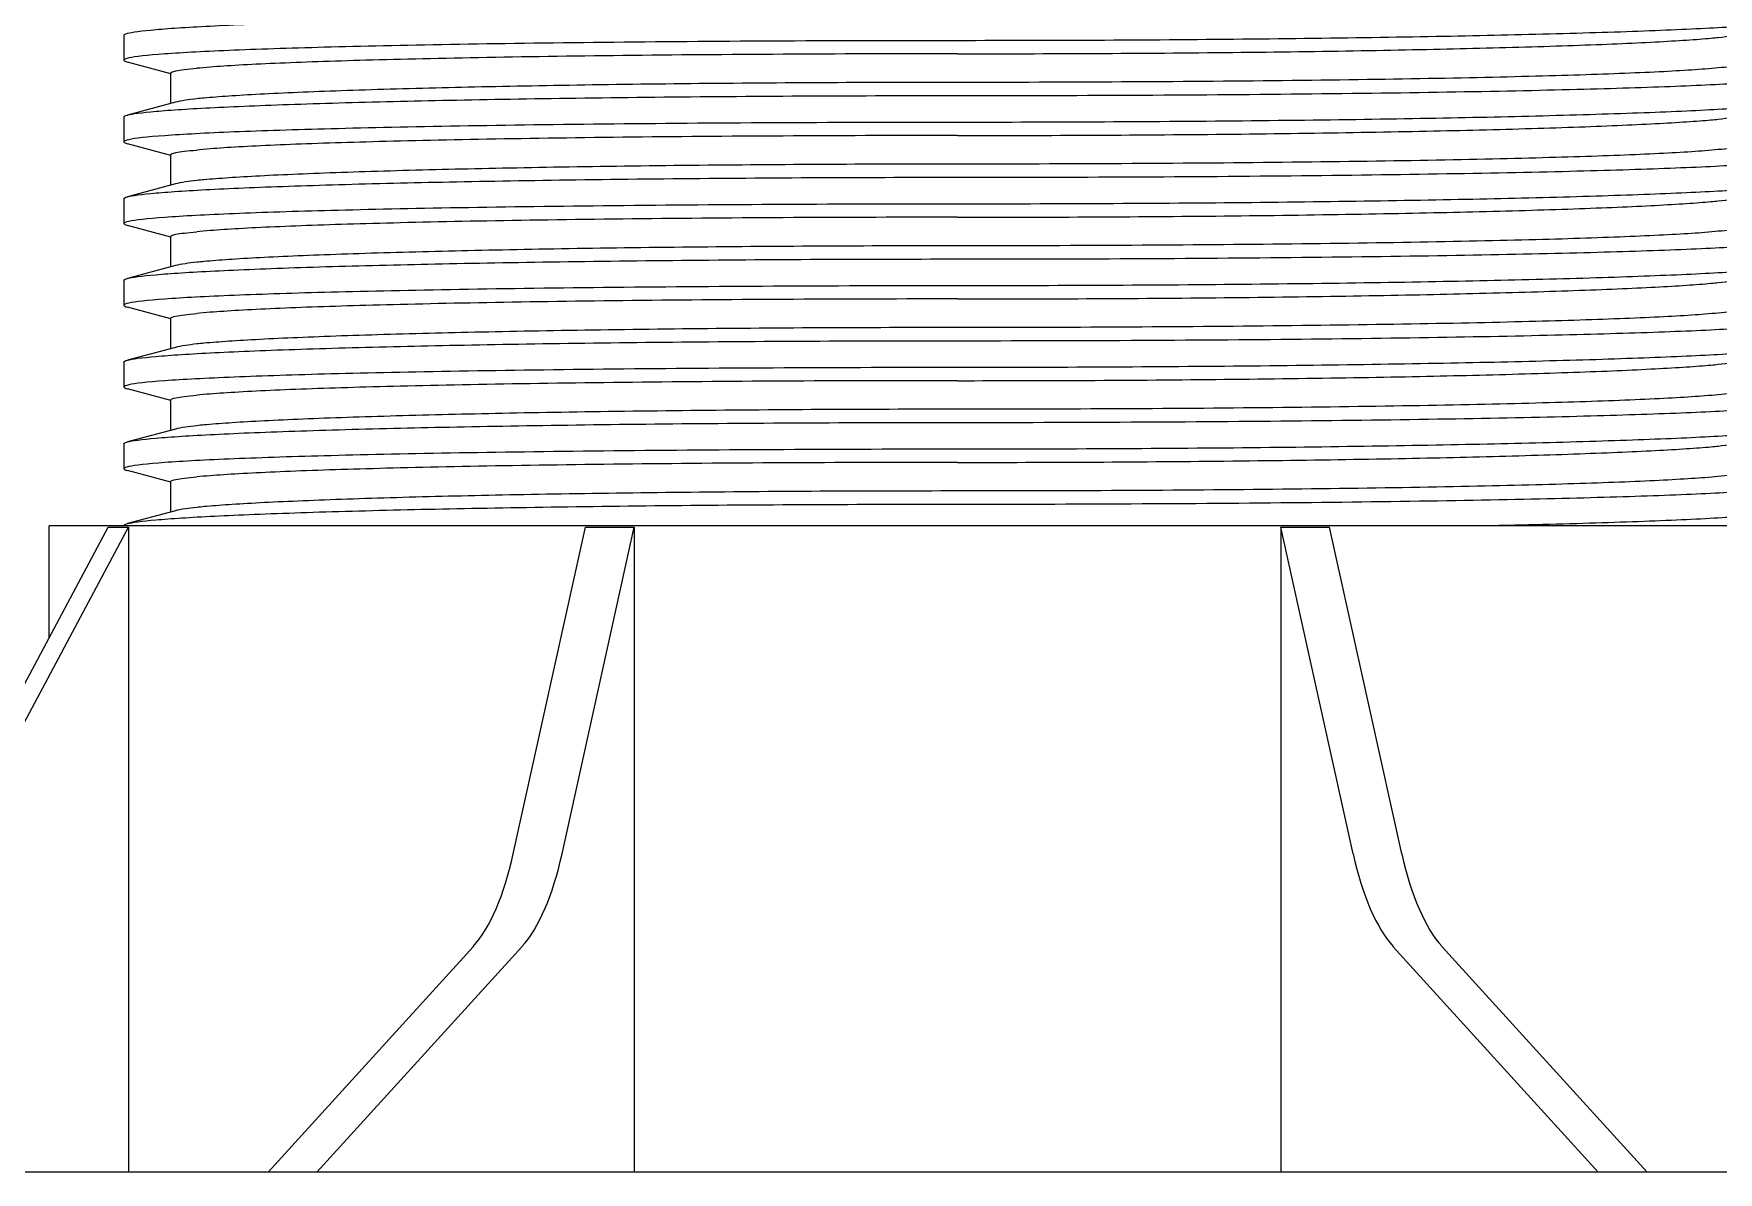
# Model space of a CAD drawing. Header units: inches. Extents: x -2661 to 42767, y -1222 to 9099.
# Drawn here: x 2296.992 to 2300.473, y 1500.087 to 1502.441 of the extents above; entities that cross this region are included whole.
import ezdxf

# ---------------------------------------------------------------- set-up
doc = ezdxf.new("R2010")
doc.units = ezdxf.units.IN
doc.header["$LTSCALE"] = 12
doc.header["$MEASUREMENT"] = 0
doc.layers.get('0').update_dxf_attribs({"linetype": 'CONTINUOUS'})
doc.layers.add('S-ARCH', color=1, linetype='CONTINUOUS')

# ---------------------------------------------------------------- blocks, each defined once
blk = doc.blocks.new('LCC4C4 LOWER FOOT')
at = {"color": 252, "extrusion": (0, 1, 6.12323e-17)}
for p, q in [((24075.3115, -128932.7991), (24075.3115, -128932.8507)), ((24075.4087, -128932.8786), (24075.3188, -128932.8545)), ((24075.4087, -128932.94), (24075.4087, -128932.877)), ((24075.418, -128932.9375), (24075.3188, -128932.9641)), ((24075.3115, -128932.968), (24075.3115, -128933.0196)), ((24075.4087, -128933.0475), (24075.3188, -128933.0234)), ((24075.4087, -128933.1089), (24075.4087, -128933.0459)), ((24075.418, -128933.1064), (24075.3188, -128933.133)), ((24075.3115, -128933.1368), (24075.3115, -128933.1885)), ((24075.4087, -128933.2164), (24075.3188, -128933.1923)), ((24075.4087, -128933.2778), (24075.4087, -128933.2148)), ((24075.418, -128933.2753), (24075.3188, -128933.3019)), ((24075.3115, -128933.3057), (24075.3115, -128933.3574)), ((24075.4087, -128933.3853), (24075.3188, -128933.3612)), ((24075.4087, -128933.4467), (24075.4087, -128933.3837)), ((24075.3115, -128933.4746), (24075.3115, -128933.5262)), ((24075.418, -128933.4442), (24075.3188, -128933.4708)), ((24075.4087, -128933.5542), (24075.3188, -128933.5301)), ((24075.4087, -128933.6156), (24075.4087, -128933.5526)), ((24075.418, -128933.6131), (24075.3188, -128933.6397)), ((24075.3115, -128933.6435), (24075.3115, -128933.6951)), ((24075.4087, -128933.7231), (24075.3188, -128933.699)), ((24075.4087, -128933.7845), (24075.4087, -128933.7215)), ((24075.418, -128933.7819), (24075.3188, -128933.8085))]:
    blk.add_line(p, q, dxfattribs=at)
at = {"color": 252}
for points, knots in [([(24075.3116, -128932.7991), (24075.3116, -128932.7978), (24075.314, -128932.7965), (24075.3283, -128932.7926), (24075.3478, -128932.79), (24075.4079, -128932.7847), (24075.4487, -128932.7821), (24075.5494, -128932.7771), (24075.6095, -128932.7746), (24075.7444, -128932.7702), (24075.8191, -128932.7681), (24075.9718, -128932.7646), (24076.0545, -128932.763), (24076.2327, -128932.7601), (24076.3281, -128932.7589), (24076.5257, -128932.7569), (24076.628, -128932.7561), (24076.8328, -128932.7551), (24076.9354, -128932.7549), (24077.0342, -128932.7549)], [3.078397, 3.078397, 3.078397, 3.078397, 3.262771, 3.262771, 3.633383, 3.633383, 4.003994, 4.003994, 4.374606, 4.374606, 4.745218, 4.745218, 5.096472, 5.096472, 5.447726, 5.447726, 5.79898, 5.79898, 6.150234, 6.150234, 6.150234, 6.150234]), ([(24078.7569, -128932.7662), (24078.7569, -128932.7675), (24078.7544, -128932.7688), (24078.7401, -128932.7727), (24078.7207, -128932.7753), (24078.6605, -128932.7806), (24078.6198, -128932.7832), (24078.5191, -128932.7882), (24078.459, -128932.7907), (24078.3241, -128932.7951), (24078.2493, -128932.7972), (24078.0966, -128932.8007), (24078.0139, -128932.8023), (24077.8358, -128932.8052), (24077.7404, -128932.8064), (24077.5428, -128932.8084), (24077.4405, -128932.8092), (24077.2356, -128932.8102), (24077.1331, -128932.8104), (24077.0342, -128932.8104)], [3.078397, 3.078397, 3.078397, 3.078397, 3.262771, 3.262771, 3.633383, 3.633383, 4.003994, 4.003994, 4.374606, 4.374606, 4.745218, 4.745218, 5.096472, 5.096472, 5.447726, 5.447726, 5.79898, 5.79898, 6.150234, 6.150234, 6.150234, 6.150234]), ([(24077.0342, -128932.8104), (24076.9167, -128932.8104), (24076.7955, -128932.8107), (24076.5556, -128932.8118), (24076.4369, -128932.8127), (24076.2108, -128932.815), (24076.1033, -128932.8164), (24075.9066, -128932.8198), (24075.8175, -128932.8217), (24075.666, -128932.8257), (24075.5979, -128932.8278), (24075.4814, -128932.8326), (24075.4328, -128932.8352), (24075.3593, -128932.8405), (24075.3344, -128932.8433), (24075.309, -128932.849), (24075.3085, -128932.8518), (24075.3188, -128932.8545)], [-6.150234, -6.150234, -6.150234, -6.150234, -5.732679, -5.732679, -5.315124, -5.315124, -4.897569, -4.897569, -4.480014, -4.480014, -4.081876, -4.081876, -3.683738, -3.683738, -3.2856, -3.2856, -2.887462, -2.887462, -2.887462, -2.887462]), ([(24077.0342, -128932.8375), (24077.1267, -128932.8375), (24077.2227, -128932.8373), (24077.4144, -128932.8363), (24077.5102, -128932.8356), (24077.6953, -128932.8336), (24077.7847, -128932.8324), (24077.9517, -128932.8295), (24078.0294, -128932.8279), (24078.173, -128932.8244), (24078.2435, -128932.8224), (24078.3709, -128932.8179), (24078.4277, -128932.8155), (24078.5233, -128932.8104), (24078.562, -128932.8078), (24078.5962, -128932.8047), (24078.6014, -128932.8042), (24078.6061, -128932.8037)], [5.788784, 5.788784, 5.788784, 5.788784, 6.117444, 6.117444, 6.446105, 6.446105, 6.774765, 6.774765, 7.103425, 7.103425, 7.451439, 7.451439, 7.799454, 7.799454, 8.147468, 8.147468, 8.213586, 8.213586, 8.213586, 8.213586]), ([(24077.0342, -128932.8375), (24076.923, -128932.8375), (24076.8084, -128932.8378), (24076.5816, -128932.839), (24076.4694, -128932.8398), (24076.2559, -128932.8422), (24076.1544, -128932.8436), (24075.9688, -128932.847), (24075.8848, -128932.8489), (24075.7423, -128932.8529), (24075.6785, -128932.8551), (24075.5694, -128932.8598), (24075.5241, -128932.8624), (24075.4798, -128932.8659), (24075.4705, -128932.8667), (24075.4623, -128932.8675)], [5.788784, 5.788784, 5.788784, 5.788784, 6.183754, 6.183754, 6.578723, 6.578723, 6.973692, 6.973692, 7.368662, 7.368662, 7.744214, 7.744214, 8.119766, 8.119766, 8.232231, 8.232231, 8.232231, 8.232231]), ([(24075.4087, -128932.877), (24075.4087, -128932.8756), (24075.4121, -128932.8742), (24075.4278, -128932.871), (24075.4423, -128932.8693), (24075.4623, -128932.8675)], [2.8988017, 2.8988017, 2.8988017, 2.8988017, 3.1090927, 3.1090927, 3.3730981, 3.3730981, 3.3730981, 3.3730981]), ([(24078.6061, -128932.8667), (24078.5979, -128932.8675), (24078.5887, -128932.8683), (24078.5443, -128932.8718), (24078.499, -128932.8744), (24078.3899, -128932.8791), (24078.3261, -128932.8813), (24078.1837, -128932.8853), (24078.0996, -128932.8872), (24077.9141, -128932.8906), (24077.8126, -128932.892), (24077.599, -128932.8943), (24077.4868, -128932.8952), (24077.26, -128932.8964), (24077.1454, -128932.8967), (24077.0342, -128932.8967)], [3.345337, 3.345337, 3.345337, 3.345337, 3.457802, 3.457802, 3.833354, 3.833354, 4.208906, 4.208906, 4.603876, 4.603876, 4.998845, 4.998845, 5.393815, 5.393815, 5.788784, 5.788784, 5.788784, 5.788784]), ([(24077.0342, -128932.9238), (24077.1518, -128932.9238), (24077.273, -128932.9235), (24077.5129, -128932.9224), (24077.6316, -128932.9215), (24077.8576, -128932.9192), (24077.9651, -128932.9178), (24078.1618, -128932.9144), (24078.251, -128932.9125), (24078.4025, -128932.9085), (24078.4705, -128932.9063), (24078.5871, -128932.9016), (24078.6357, -128932.899), (24078.7091, -128932.8937), (24078.734, -128932.8909), (24078.7595, -128932.8852), (24078.7599, -128932.8824), (24078.7497, -128932.8796)], [-6.150234, -6.150234, -6.150234, -6.150234, -5.732679, -5.732679, -5.315124, -5.315124, -4.897569, -4.897569, -4.480014, -4.480014, -4.081876, -4.081876, -3.683738, -3.683738, -3.2856, -3.2856, -2.887462, -2.887462, -2.887462, -2.887462]), ([(24078.6598, -128932.8572), (24078.6598, -128932.8595), (24078.65, -128932.862), (24078.6228, -128932.8651), (24078.615, -128932.8659), (24078.6061, -128932.8667)], [2.9009063, 2.9009063, 2.9009063, 2.9009063, 3.2635631, 3.2635631, 3.3810611, 3.3810611, 3.3810611, 3.3810611]), ([(24077.0342, -128932.8967), (24076.9417, -128932.8967), (24076.8458, -128932.8969), (24076.654, -128932.8979), (24076.5582, -128932.8986), (24076.3731, -128932.9006), (24076.2837, -128932.9018), (24076.1167, -128932.9047), (24076.0391, -128932.9063), (24075.8955, -128932.9098), (24075.8249, -128932.9118), (24075.6976, -128932.9163), (24075.6407, -128932.9187), (24075.5452, -128932.9237), (24075.5065, -128932.9264), (24075.4722, -128932.9295), (24075.4671, -128932.93), (24075.4623, -128932.9305)], [-5.788784, -5.788784, -5.788784, -5.788784, -5.460124, -5.460124, -5.131464, -5.131464, -4.802803, -4.802803, -4.474143, -4.474143, -4.126129, -4.126129, -3.778115, -3.778115, -3.4301, -3.4301, -3.363983, -3.363983, -3.363983, -3.363983]), ([(24075.3116, -128932.968), (24075.3116, -128932.9667), (24075.314, -128932.9654), (24075.3283, -128932.9615), (24075.3478, -128932.9589), (24075.4079, -128932.9536), (24075.4487, -128932.951), (24075.5494, -128932.946), (24075.6095, -128932.9435), (24075.7444, -128932.9391), (24075.8191, -128932.937), (24075.9718, -128932.9335), (24076.0545, -128932.9319), (24076.2327, -128932.929), (24076.3281, -128932.9278), (24076.5257, -128932.9258), (24076.628, -128932.925), (24076.8328, -128932.924), (24076.9354, -128932.9238), (24077.0342, -128932.9238)], [3.078397, 3.078397, 3.078397, 3.078397, 3.262771, 3.262771, 3.633383, 3.633383, 4.003994, 4.003994, 4.374606, 4.374606, 4.745218, 4.745218, 5.096472, 5.096472, 5.447726, 5.447726, 5.79898, 5.79898, 6.150234, 6.150234, 6.150234, 6.150234]), ([(24075.4623, -128932.9305), (24075.4534, -128932.9315), (24075.4457, -128932.9325), (24075.43, -128932.9348), (24075.423, -128932.9362), (24075.4181, -128932.9375)], [-3.3812609, -3.3812609, -3.3812609, -3.3812609, -3.2637632, -3.2637632, -3.1046606, -3.1046606, -3.1046606, -3.1046606]), ([(24078.7569, -128932.9351), (24078.7569, -128932.9364), (24078.7544, -128932.9377), (24078.7401, -128932.9415), (24078.7207, -128932.9442), (24078.6605, -128932.9495), (24078.6198, -128932.9521), (24078.5191, -128932.9571), (24078.459, -128932.9596), (24078.3241, -128932.964), (24078.2493, -128932.9661), (24078.0966, -128932.9696), (24078.0139, -128932.9712), (24077.8358, -128932.9741), (24077.7404, -128932.9753), (24077.5428, -128932.9773), (24077.4405, -128932.9781), (24077.2356, -128932.979), (24077.1331, -128932.9793), (24077.0342, -128932.9793)], [3.078397, 3.078397, 3.078397, 3.078397, 3.262771, 3.262771, 3.633383, 3.633383, 4.003994, 4.003994, 4.374606, 4.374606, 4.745218, 4.745218, 5.096472, 5.096472, 5.447726, 5.447726, 5.79898, 5.79898, 6.150234, 6.150234, 6.150234, 6.150234]), ([(24077.0342, -128932.9793), (24076.9167, -128932.9793), (24076.7955, -128932.9796), (24076.5556, -128932.9807), (24076.4369, -128932.9816), (24076.2108, -128932.9839), (24076.1033, -128932.9853), (24075.9066, -128932.9887), (24075.8175, -128932.9906), (24075.666, -128932.9946), (24075.5979, -128932.9967), (24075.4814, -128933.0015), (24075.4328, -128933.0041), (24075.3593, -128933.0094), (24075.3344, -128933.0122), (24075.309, -128933.0179), (24075.3085, -128933.0207), (24075.3188, -128933.0234)], [-6.150234, -6.150234, -6.150234, -6.150234, -5.732679, -5.732679, -5.315124, -5.315124, -4.897569, -4.897569, -4.480014, -4.480014, -4.081876, -4.081876, -3.683738, -3.683738, -3.2856, -3.2856, -2.887462, -2.887462, -2.887462, -2.887462]), ([(24077.0342, -128933.0064), (24077.1267, -128933.0064), (24077.2227, -128933.0062), (24077.4144, -128933.0052), (24077.5102, -128933.0045), (24077.6953, -128933.0025), (24077.7847, -128933.0012), (24077.9517, -128932.9984), (24078.0294, -128932.9968), (24078.173, -128932.9933), (24078.2435, -128932.9912), (24078.3709, -128932.9868), (24078.4277, -128932.9844), (24078.5233, -128932.9793), (24078.562, -128932.9767), (24078.5962, -128932.9736), (24078.6014, -128932.9731), (24078.6061, -128932.9726)], [5.788784, 5.788784, 5.788784, 5.788784, 6.117444, 6.117444, 6.446105, 6.446105, 6.774765, 6.774765, 7.103425, 7.103425, 7.451439, 7.451439, 7.799454, 7.799454, 8.147468, 8.147468, 8.213586, 8.213586, 8.213586, 8.213586]), ([(24077.0342, -128933.0064), (24076.923, -128933.0064), (24076.8084, -128933.0067), (24076.5816, -128933.0079), (24076.4694, -128933.0087), (24076.2559, -128933.0111), (24076.1544, -128933.0125), (24075.9688, -128933.0159), (24075.8848, -128933.0178), (24075.7423, -128933.0218), (24075.6785, -128933.024), (24075.5694, -128933.0287), (24075.5241, -128933.0313), (24075.4798, -128933.0348), (24075.4705, -128933.0356), (24075.4623, -128933.0364)], [5.788784, 5.788784, 5.788784, 5.788784, 6.183754, 6.183754, 6.578723, 6.578723, 6.973692, 6.973692, 7.368662, 7.368662, 7.744214, 7.744214, 8.119766, 8.119766, 8.232231, 8.232231, 8.232231, 8.232231]), ([(24075.4087, -128933.0459), (24075.4087, -128933.0445), (24075.4121, -128933.0431), (24075.4278, -128933.0399), (24075.4423, -128933.0381), (24075.4623, -128933.0364)], [2.8988017, 2.8988017, 2.8988017, 2.8988017, 3.1090927, 3.1090927, 3.3730981, 3.3730981, 3.3730981, 3.3730981]), ([(24078.6061, -128933.0356), (24078.5979, -128933.0364), (24078.5887, -128933.0372), (24078.5443, -128933.0407), (24078.499, -128933.0433), (24078.3899, -128933.048), (24078.3261, -128933.0502), (24078.1837, -128933.0542), (24078.0996, -128933.0561), (24077.9141, -128933.0595), (24077.8126, -128933.0609), (24077.599, -128933.0632), (24077.4868, -128933.0641), (24077.26, -128933.0653), (24077.1454, -128933.0655), (24077.0342, -128933.0655)], [3.345337, 3.345337, 3.345337, 3.345337, 3.457802, 3.457802, 3.833354, 3.833354, 4.208906, 4.208906, 4.603876, 4.603876, 4.998845, 4.998845, 5.393815, 5.393815, 5.788784, 5.788784, 5.788784, 5.788784]), ([(24077.0342, -128933.0927), (24077.1518, -128933.0927), (24077.273, -128933.0924), (24077.5129, -128933.0913), (24077.6316, -128933.0904), (24077.8576, -128933.0881), (24077.9651, -128933.0866), (24078.1618, -128933.0833), (24078.251, -128933.0814), (24078.4025, -128933.0774), (24078.4705, -128933.0752), (24078.5871, -128933.0705), (24078.6357, -128933.0679), (24078.7091, -128933.0626), (24078.734, -128933.0598), (24078.7595, -128933.0541), (24078.7599, -128933.0513), (24078.7497, -128933.0485)], [-6.150234, -6.150234, -6.150234, -6.150234, -5.732679, -5.732679, -5.315124, -5.315124, -4.897569, -4.897569, -4.480014, -4.480014, -4.081876, -4.081876, -3.683738, -3.683738, -3.2856, -3.2856, -2.887462, -2.887462, -2.887462, -2.887462]), ([(24078.6598, -128933.0261), (24078.6598, -128933.0284), (24078.65, -128933.0309), (24078.6228, -128933.034), (24078.615, -128933.0348), (24078.6061, -128933.0356)], [2.9009063, 2.9009063, 2.9009063, 2.9009063, 3.2635631, 3.2635631, 3.3810611, 3.3810611, 3.3810611, 3.3810611]), ([(24075.3116, -128933.1368), (24075.3116, -128933.1355), (24075.314, -128933.1343), (24075.3283, -128933.1304), (24075.3478, -128933.1278), (24075.4079, -128933.1225), (24075.4487, -128933.1199), (24075.5494, -128933.1148), (24075.6095, -128933.1124), (24075.7444, -128933.108), (24075.8191, -128933.1059), (24075.9718, -128933.1024), (24076.0545, -128933.1008), (24076.2327, -128933.0979), (24076.3281, -128933.0967), (24076.5257, -128933.0947), (24076.628, -128933.0939), (24076.8328, -128933.0929), (24076.9354, -128933.0927), (24077.0342, -128933.0927)], [3.078397, 3.078397, 3.078397, 3.078397, 3.262771, 3.262771, 3.633383, 3.633383, 4.003994, 4.003994, 4.374606, 4.374606, 4.745218, 4.745218, 5.096472, 5.096472, 5.447726, 5.447726, 5.79898, 5.79898, 6.150234, 6.150234, 6.150234, 6.150234]), ([(24077.0342, -128933.0655), (24076.9417, -128933.0655), (24076.8458, -128933.0658), (24076.654, -128933.0668), (24076.5582, -128933.0675), (24076.3731, -128933.0695), (24076.2837, -128933.0707), (24076.1167, -128933.0736), (24076.0391, -128933.0752), (24075.8955, -128933.0787), (24075.8249, -128933.0807), (24075.6976, -128933.0852), (24075.6407, -128933.0876), (24075.5452, -128933.0926), (24075.5065, -128933.0953), (24075.4722, -128933.0984), (24075.4671, -128933.0989), (24075.4623, -128933.0994)], [-5.788784, -5.788784, -5.788784, -5.788784, -5.460124, -5.460124, -5.131464, -5.131464, -4.802803, -4.802803, -4.474143, -4.474143, -4.126129, -4.126129, -3.778115, -3.778115, -3.4301, -3.4301, -3.363983, -3.363983, -3.363983, -3.363983]), ([(24075.4623, -128933.0994), (24075.4534, -128933.1004), (24075.4457, -128933.1014), (24075.43, -128933.1037), (24075.423, -128933.1051), (24075.4181, -128933.1064)], [-3.3812609, -3.3812609, -3.3812609, -3.3812609, -3.2637632, -3.2637632, -3.1046606, -3.1046606, -3.1046606, -3.1046606]), ([(24078.7569, -128933.104), (24078.7569, -128933.1053), (24078.7544, -128933.1066), (24078.7401, -128933.1104), (24078.7207, -128933.1131), (24078.6605, -128933.1184), (24078.6198, -128933.121), (24078.5191, -128933.126), (24078.459, -128933.1284), (24078.3241, -128933.1329), (24078.2493, -128933.135), (24078.0966, -128933.1385), (24078.0139, -128933.1401), (24077.8358, -128933.143), (24077.7404, -128933.1442), (24077.5428, -128933.1462), (24077.4405, -128933.1469), (24077.2356, -128933.1479), (24077.1331, -128933.1482), (24077.0342, -128933.1482)], [3.078397, 3.078397, 3.078397, 3.078397, 3.262771, 3.262771, 3.633383, 3.633383, 4.003994, 4.003994, 4.374606, 4.374606, 4.745218, 4.745218, 5.096472, 5.096472, 5.447726, 5.447726, 5.79898, 5.79898, 6.150234, 6.150234, 6.150234, 6.150234]), ([(24077.0342, -128933.1482), (24076.9167, -128933.1482), (24076.7955, -128933.1484), (24076.5556, -128933.1496), (24076.4369, -128933.1505), (24076.2108, -128933.1528), (24076.1033, -128933.1542), (24075.9066, -128933.1576), (24075.8175, -128933.1595), (24075.666, -128933.1634), (24075.5979, -128933.1656), (24075.4814, -128933.1704), (24075.4328, -128933.173), (24075.3593, -128933.1783), (24075.3344, -128933.1811), (24075.309, -128933.1867), (24075.3085, -128933.1896), (24075.3188, -128933.1923)], [-6.150234, -6.150234, -6.150234, -6.150234, -5.732679, -5.732679, -5.315124, -5.315124, -4.897569, -4.897569, -4.480014, -4.480014, -4.081876, -4.081876, -3.683738, -3.683738, -3.2856, -3.2856, -2.887462, -2.887462, -2.887462, -2.887462]), ([(24077.0342, -128933.1753), (24077.1267, -128933.1753), (24077.2227, -128933.1751), (24077.4144, -128933.1741), (24077.5102, -128933.1734), (24077.6953, -128933.1714), (24077.7847, -128933.1701), (24077.9517, -128933.1673), (24078.0294, -128933.1657), (24078.173, -128933.1622), (24078.2435, -128933.1601), (24078.3709, -128933.1557), (24078.4277, -128933.1533), (24078.5233, -128933.1482), (24078.562, -128933.1456), (24078.5962, -128933.1425), (24078.6014, -128933.142), (24078.6061, -128933.1415)], [5.788784, 5.788784, 5.788784, 5.788784, 6.117444, 6.117444, 6.446105, 6.446105, 6.774765, 6.774765, 7.103425, 7.103425, 7.451439, 7.451439, 7.799454, 7.799454, 8.147468, 8.147468, 8.213586, 8.213586, 8.213586, 8.213586]), ([(24077.0342, -128933.1753), (24076.923, -128933.1753), (24076.8084, -128933.1756), (24076.5816, -128933.1768), (24076.4694, -128933.1776), (24076.2559, -128933.18), (24076.1544, -128933.1814), (24075.9688, -128933.1848), (24075.8848, -128933.1867), (24075.7423, -128933.1907), (24075.6785, -128933.1929), (24075.5694, -128933.1976), (24075.5241, -128933.2002), (24075.4798, -128933.2037), (24075.4705, -128933.2045), (24075.4623, -128933.2053)], [5.788784, 5.788784, 5.788784, 5.788784, 6.183754, 6.183754, 6.578723, 6.578723, 6.973692, 6.973692, 7.368662, 7.368662, 7.744214, 7.744214, 8.119766, 8.119766, 8.232231, 8.232231, 8.232231, 8.232231]), ([(24078.6598, -128933.195), (24078.6598, -128933.1973), (24078.65, -128933.1997), (24078.6228, -128933.2029), (24078.615, -128933.2037), (24078.6061, -128933.2044)], [2.9009063, 2.9009063, 2.9009063, 2.9009063, 3.2635631, 3.2635631, 3.3810611, 3.3810611, 3.3810611, 3.3810611]), ([(24075.4087, -128933.2148), (24075.4087, -128933.2134), (24075.4121, -128933.212), (24075.4278, -128933.2088), (24075.4423, -128933.207), (24075.4623, -128933.2053)], [2.8988017, 2.8988017, 2.8988017, 2.8988017, 3.1090927, 3.1090927, 3.3730981, 3.3730981, 3.3730981, 3.3730981]), ([(24078.6061, -128933.2044), (24078.5979, -128933.2053), (24078.5887, -128933.2061), (24078.5443, -128933.2096), (24078.499, -128933.2121), (24078.3899, -128933.2169), (24078.3261, -128933.2191), (24078.1837, -128933.2231), (24078.0996, -128933.225), (24077.9141, -128933.2284), (24077.8126, -128933.2298), (24077.599, -128933.2321), (24077.4868, -128933.233), (24077.26, -128933.2342), (24077.1454, -128933.2344), (24077.0342, -128933.2344)], [3.345337, 3.345337, 3.345337, 3.345337, 3.457802, 3.457802, 3.833354, 3.833354, 4.208906, 4.208906, 4.603876, 4.603876, 4.998845, 4.998845, 5.393815, 5.393815, 5.788784, 5.788784, 5.788784, 5.788784]), ([(24077.0342, -128933.2616), (24077.1518, -128933.2616), (24077.273, -128933.2613), (24077.5129, -128933.2602), (24077.6316, -128933.2593), (24077.8576, -128933.257), (24077.9651, -128933.2555), (24078.1618, -128933.2522), (24078.251, -128933.2503), (24078.4025, -128933.2463), (24078.4705, -128933.2441), (24078.5871, -128933.2394), (24078.6357, -128933.2368), (24078.7091, -128933.2314), (24078.734, -128933.2286), (24078.7595, -128933.223), (24078.7599, -128933.2202), (24078.7497, -128933.2174)], [-6.150234, -6.150234, -6.150234, -6.150234, -5.732679, -5.732679, -5.315124, -5.315124, -4.897569, -4.897569, -4.480014, -4.480014, -4.081876, -4.081876, -3.683738, -3.683738, -3.2856, -3.2856, -2.887462, -2.887462, -2.887462, -2.887462]), ([(24075.3116, -128933.3057), (24075.3116, -128933.3044), (24075.314, -128933.3031), (24075.3283, -128933.2993), (24075.3478, -128933.2967), (24075.4079, -128933.2914), (24075.4487, -128933.2888), (24075.5494, -128933.2837), (24075.6095, -128933.2813), (24075.7444, -128933.2768), (24075.8191, -128933.2748), (24075.9718, -128933.2713), (24076.0545, -128933.2697), (24076.2327, -128933.2668), (24076.3281, -128933.2656), (24076.5257, -128933.2636), (24076.628, -128933.2628), (24076.8328, -128933.2618), (24076.9354, -128933.2616), (24077.0342, -128933.2616)], [3.078397, 3.078397, 3.078397, 3.078397, 3.262771, 3.262771, 3.633383, 3.633383, 4.003994, 4.003994, 4.374606, 4.374606, 4.745218, 4.745218, 5.096472, 5.096472, 5.447726, 5.447726, 5.79898, 5.79898, 6.150234, 6.150234, 6.150234, 6.150234]), ([(24077.0342, -128933.2344), (24076.9417, -128933.2344), (24076.8458, -128933.2347), (24076.654, -128933.2357), (24076.5582, -128933.2364), (24076.3731, -128933.2384), (24076.2837, -128933.2396), (24076.1167, -128933.2425), (24076.0391, -128933.2441), (24075.8955, -128933.2476), (24075.8249, -128933.2496), (24075.6976, -128933.2541), (24075.6407, -128933.2565), (24075.5452, -128933.2615), (24075.5065, -128933.2641), (24075.4722, -128933.2673), (24075.4671, -128933.2678), (24075.4623, -128933.2683)], [-5.788784, -5.788784, -5.788784, -5.788784, -5.460124, -5.460124, -5.131464, -5.131464, -4.802803, -4.802803, -4.474143, -4.474143, -4.126129, -4.126129, -3.778115, -3.778115, -3.4301, -3.4301, -3.363983, -3.363983, -3.363983, -3.363983]), ([(24075.4623, -128933.2683), (24075.4534, -128933.2693), (24075.4457, -128933.2703), (24075.43, -128933.2726), (24075.423, -128933.2739), (24075.4181, -128933.2753)], [-3.3812609, -3.3812609, -3.3812609, -3.3812609, -3.2637632, -3.2637632, -3.1046606, -3.1046606, -3.1046606, -3.1046606]), ([(24078.7569, -128933.2729), (24078.7569, -128933.2742), (24078.7544, -128933.2755), (24078.7401, -128933.2793), (24078.7207, -128933.282), (24078.6605, -128933.2872), (24078.6198, -128933.2899), (24078.5191, -128933.2949), (24078.459, -128933.2973), (24078.3241, -128933.3018), (24078.2493, -128933.3039), (24078.0966, -128933.3074), (24078.0139, -128933.309), (24077.8358, -128933.3118), (24077.7404, -128933.3131), (24077.5428, -128933.3151), (24077.4405, -128933.3158), (24077.2356, -128933.3168), (24077.1331, -128933.3171), (24077.0342, -128933.3171)], [3.078397, 3.078397, 3.078397, 3.078397, 3.262771, 3.262771, 3.633383, 3.633383, 4.003994, 4.003994, 4.374606, 4.374606, 4.745218, 4.745218, 5.096472, 5.096472, 5.447726, 5.447726, 5.79898, 5.79898, 6.150234, 6.150234, 6.150234, 6.150234]), ([(24077.0342, -128933.3171), (24076.9167, -128933.3171), (24076.7955, -128933.3173), (24076.5556, -128933.3185), (24076.4369, -128933.3194), (24076.2108, -128933.3217), (24076.1033, -128933.3231), (24075.9066, -128933.3265), (24075.8175, -128933.3284), (24075.666, -128933.3323), (24075.5979, -128933.3345), (24075.4814, -128933.3393), (24075.4328, -128933.3418), (24075.3593, -128933.3472), (24075.3344, -128933.35), (24075.309, -128933.3556), (24075.3085, -128933.3585), (24075.3188, -128933.3612)], [-6.150234, -6.150234, -6.150234, -6.150234, -5.732679, -5.732679, -5.315124, -5.315124, -4.897569, -4.897569, -4.480014, -4.480014, -4.081876, -4.081876, -3.683738, -3.683738, -3.2856, -3.2856, -2.887462, -2.887462, -2.887462, -2.887462]), ([(24077.0342, -128933.3442), (24077.1267, -128933.3442), (24077.2227, -128933.344), (24077.4144, -128933.343), (24077.5102, -128933.3422), (24077.6953, -128933.3403), (24077.7847, -128933.339), (24077.9517, -128933.3362), (24078.0294, -128933.3346), (24078.173, -128933.3311), (24078.2435, -128933.329), (24078.3709, -128933.3246), (24078.4277, -128933.3222), (24078.5233, -128933.3171), (24078.562, -128933.3145), (24078.5962, -128933.3114), (24078.6014, -128933.3109), (24078.6061, -128933.3104)], [5.788784, 5.788784, 5.788784, 5.788784, 6.117444, 6.117444, 6.446105, 6.446105, 6.774765, 6.774765, 7.103425, 7.103425, 7.451439, 7.451439, 7.799454, 7.799454, 8.147468, 8.147468, 8.213586, 8.213586, 8.213586, 8.213586]), ([(24077.0342, -128933.3442), (24076.923, -128933.3442), (24076.8084, -128933.3445), (24076.5816, -128933.3456), (24076.4694, -128933.3465), (24076.2559, -128933.3488), (24076.1544, -128933.3503), (24075.9688, -128933.3536), (24075.8848, -128933.3556), (24075.7423, -128933.3596), (24075.6785, -128933.3617), (24075.5694, -128933.3665), (24075.5241, -128933.3691), (24075.4798, -128933.3726), (24075.4705, -128933.3734), (24075.4623, -128933.3742)], [5.788784, 5.788784, 5.788784, 5.788784, 6.183754, 6.183754, 6.578723, 6.578723, 6.973692, 6.973692, 7.368662, 7.368662, 7.744214, 7.744214, 8.119766, 8.119766, 8.232231, 8.232231, 8.232231, 8.232231]), ([(24078.6598, -128933.3639), (24078.6598, -128933.3662), (24078.65, -128933.3686), (24078.6228, -128933.3718), (24078.615, -128933.3726), (24078.6061, -128933.3733)], [2.9009063, 2.9009063, 2.9009063, 2.9009063, 3.2635631, 3.2635631, 3.3810611, 3.3810611, 3.3810611, 3.3810611]), ([(24075.4087, -128933.3837), (24075.4087, -128933.3823), (24075.4121, -128933.3809), (24075.4278, -128933.3777), (24075.4423, -128933.3759), (24075.4623, -128933.3742)], [2.8988017, 2.8988017, 2.8988017, 2.8988017, 3.1090927, 3.1090927, 3.3730981, 3.3730981, 3.3730981, 3.3730981]), ([(24077.0342, -128933.4033), (24076.9417, -128933.4033), (24076.8458, -128933.4036), (24076.654, -128933.4045), (24076.5582, -128933.4053), (24076.3731, -128933.4073), (24076.2837, -128933.4085), (24076.1167, -128933.4114), (24076.0391, -128933.413), (24075.8955, -128933.4165), (24075.8249, -128933.4185), (24075.6976, -128933.423), (24075.6407, -128933.4254), (24075.5452, -128933.4304), (24075.5065, -128933.433), (24075.4722, -128933.4362), (24075.4671, -128933.4367), (24075.4623, -128933.4372)], [-5.788784, -5.788784, -5.788784, -5.788784, -5.460124, -5.460124, -5.131464, -5.131464, -4.802803, -4.802803, -4.474143, -4.474143, -4.126129, -4.126129, -3.778115, -3.778115, -3.4301, -3.4301, -3.363983, -3.363983, -3.363983, -3.363983]), ([(24078.6061, -128933.3733), (24078.5979, -128933.3742), (24078.5887, -128933.375), (24078.5443, -128933.3785), (24078.499, -128933.381), (24078.3899, -128933.3858), (24078.3261, -128933.388), (24078.1837, -128933.392), (24078.0996, -128933.3939), (24077.9141, -128933.3972), (24077.8126, -128933.3987), (24077.599, -128933.401), (24077.4868, -128933.4019), (24077.26, -128933.4031), (24077.1454, -128933.4033), (24077.0342, -128933.4033)], [3.345337, 3.345337, 3.345337, 3.345337, 3.457802, 3.457802, 3.833354, 3.833354, 4.208906, 4.208906, 4.603876, 4.603876, 4.998845, 4.998845, 5.393815, 5.393815, 5.788784, 5.788784, 5.788784, 5.788784]), ([(24077.0342, -128933.4305), (24077.1518, -128933.4305), (24077.273, -128933.4302), (24077.5129, -128933.4291), (24077.6316, -128933.4282), (24077.8576, -128933.4259), (24077.9651, -128933.4244), (24078.1618, -128933.4211), (24078.251, -128933.4192), (24078.4025, -128933.4152), (24078.4705, -128933.413), (24078.5871, -128933.4083), (24078.6357, -128933.4057), (24078.7091, -128933.4003), (24078.734, -128933.3975), (24078.7595, -128933.3919), (24078.7599, -128933.3891), (24078.7497, -128933.3863)], [-6.150234, -6.150234, -6.150234, -6.150234, -5.732679, -5.732679, -5.315124, -5.315124, -4.897569, -4.897569, -4.480014, -4.480014, -4.081876, -4.081876, -3.683738, -3.683738, -3.2856, -3.2856, -2.887462, -2.887462, -2.887462, -2.887462]), ([(24075.3116, -128933.4746), (24075.3116, -128933.4733), (24075.314, -128933.472), (24075.3283, -128933.4682), (24075.3478, -128933.4656), (24075.4079, -128933.4603), (24075.4487, -128933.4577), (24075.5494, -128933.4526), (24075.6095, -128933.4502), (24075.7444, -128933.4457), (24075.8191, -128933.4437), (24075.9718, -128933.4402), (24076.0545, -128933.4385), (24076.2327, -128933.4357), (24076.3281, -128933.4344), (24076.5257, -128933.4325), (24076.628, -128933.4317), (24076.8328, -128933.4307), (24076.9354, -128933.4305), (24077.0342, -128933.4305)], [3.078397, 3.078397, 3.078397, 3.078397, 3.262771, 3.262771, 3.633383, 3.633383, 4.003994, 4.003994, 4.374606, 4.374606, 4.745218, 4.745218, 5.096472, 5.096472, 5.447726, 5.447726, 5.79898, 5.79898, 6.150234, 6.150234, 6.150234, 6.150234]), ([(24075.4623, -128933.4372), (24075.4534, -128933.4382), (24075.4457, -128933.4392), (24075.43, -128933.4415), (24075.423, -128933.4428), (24075.4181, -128933.4442)], [-3.3812609, -3.3812609, -3.3812609, -3.3812609, -3.2637632, -3.2637632, -3.1046606, -3.1046606, -3.1046606, -3.1046606]), ([(24078.7569, -128933.4418), (24078.7569, -128933.4431), (24078.7544, -128933.4444), (24078.7401, -128933.4482), (24078.7207, -128933.4509), (24078.6605, -128933.4561), (24078.6198, -128933.4588), (24078.5191, -128933.4638), (24078.459, -128933.4662), (24078.3241, -128933.4707), (24078.2493, -128933.4727), (24078.0966, -128933.4763), (24078.0139, -128933.4779), (24077.8358, -128933.4807), (24077.7404, -128933.482), (24077.5428, -128933.484), (24077.4405, -128933.4847), (24077.2356, -128933.4857), (24077.1331, -128933.486), (24077.0342, -128933.486)], [3.078397, 3.078397, 3.078397, 3.078397, 3.262771, 3.262771, 3.633383, 3.633383, 4.003994, 4.003994, 4.374606, 4.374606, 4.745218, 4.745218, 5.096472, 5.096472, 5.447726, 5.447726, 5.79898, 5.79898, 6.150234, 6.150234, 6.150234, 6.150234]), ([(24077.0342, -128933.486), (24076.9167, -128933.486), (24076.7955, -128933.4862), (24076.5556, -128933.4874), (24076.4369, -128933.4882), (24076.2108, -128933.4906), (24076.1033, -128933.492), (24075.9066, -128933.4953), (24075.8175, -128933.4972), (24075.666, -128933.5012), (24075.5979, -128933.5034), (24075.4814, -128933.5082), (24075.4328, -128933.5107), (24075.3593, -128933.5161), (24075.3344, -128933.5189), (24075.309, -128933.5245), (24075.3085, -128933.5274), (24075.3188, -128933.5301)], [-6.150234, -6.150234, -6.150234, -6.150234, -5.732679, -5.732679, -5.315124, -5.315124, -4.897569, -4.897569, -4.480014, -4.480014, -4.081876, -4.081876, -3.683738, -3.683738, -3.2856, -3.2856, -2.887462, -2.887462, -2.887462, -2.887462]), ([(24077.0342, -128933.5131), (24077.1267, -128933.5131), (24077.2227, -128933.5129), (24077.4144, -128933.5119), (24077.5102, -128933.5111), (24077.6953, -128933.5092), (24077.7847, -128933.5079), (24077.9517, -128933.5051), (24078.0294, -128933.5035), (24078.173, -128933.5), (24078.2435, -128933.4979), (24078.3709, -128933.4935), (24078.4277, -128933.491), (24078.5233, -128933.486), (24078.562, -128933.4834), (24078.5962, -128933.4803), (24078.6014, -128933.4798), (24078.6061, -128933.4793)], [5.788784, 5.788784, 5.788784, 5.788784, 6.117444, 6.117444, 6.446105, 6.446105, 6.774765, 6.774765, 7.103425, 7.103425, 7.451439, 7.451439, 7.799454, 7.799454, 8.147468, 8.147468, 8.213586, 8.213586, 8.213586, 8.213586]), ([(24075.4087, -128933.5526), (24075.4087, -128933.5512), (24075.4121, -128933.5498), (24075.4278, -128933.5466), (24075.4423, -128933.5448), (24075.4623, -128933.5431)], [2.8988017, 2.8988017, 2.8988017, 2.8988017, 3.1090927, 3.1090927, 3.3730981, 3.3730981, 3.3730981, 3.3730981]), ([(24077.0342, -128933.5131), (24076.923, -128933.5131), (24076.8084, -128933.5134), (24076.5816, -128933.5145), (24076.4694, -128933.5154), (24076.2559, -128933.5177), (24076.1544, -128933.5192), (24075.9688, -128933.5225), (24075.8848, -128933.5244), (24075.7423, -128933.5284), (24075.6785, -128933.5306), (24075.5694, -128933.5354), (24075.5241, -128933.538), (24075.4798, -128933.5415), (24075.4705, -128933.5423), (24075.4623, -128933.5431)], [5.788784, 5.788784, 5.788784, 5.788784, 6.183754, 6.183754, 6.578723, 6.578723, 6.973692, 6.973692, 7.368662, 7.368662, 7.744214, 7.744214, 8.119766, 8.119766, 8.232231, 8.232231, 8.232231, 8.232231]), ([(24078.6061, -128933.5422), (24078.5979, -128933.543), (24078.5887, -128933.5439), (24078.5443, -128933.5473), (24078.499, -128933.5499), (24078.3899, -128933.5547), (24078.3261, -128933.5569), (24078.1837, -128933.5609), (24078.0996, -128933.5628), (24077.9141, -128933.5661), (24077.8126, -128933.5676), (24077.599, -128933.5699), (24077.4868, -128933.5708), (24077.26, -128933.5719), (24077.1454, -128933.5722), (24077.0342, -128933.5722)], [3.345337, 3.345337, 3.345337, 3.345337, 3.457802, 3.457802, 3.833354, 3.833354, 4.208906, 4.208906, 4.603876, 4.603876, 4.998845, 4.998845, 5.393815, 5.393815, 5.788784, 5.788784, 5.788784, 5.788784]), ([(24078.6598, -128933.5328), (24078.6598, -128933.5351), (24078.65, -128933.5375), (24078.6228, -128933.5407), (24078.615, -128933.5415), (24078.6061, -128933.5422)], [2.9009063, 2.9009063, 2.9009063, 2.9009063, 3.2635631, 3.2635631, 3.3810611, 3.3810611, 3.3810611, 3.3810611]), ([(24077.0342, -128933.5722), (24076.9417, -128933.5722), (24076.8458, -128933.5724), (24076.654, -128933.5734), (24076.5582, -128933.5742), (24076.3731, -128933.5762), (24076.2837, -128933.5774), (24076.1167, -128933.5802), (24076.0391, -128933.5819), (24075.8955, -128933.5854), (24075.8249, -128933.5874), (24075.6976, -128933.5919), (24075.6407, -128933.5943), (24075.5452, -128933.5993), (24075.5065, -128933.6019), (24075.4722, -128933.6051), (24075.4671, -128933.6056), (24075.4623, -128933.6061)], [-5.788784, -5.788784, -5.788784, -5.788784, -5.460124, -5.460124, -5.131464, -5.131464, -4.802803, -4.802803, -4.474143, -4.474143, -4.126129, -4.126129, -3.778115, -3.778115, -3.4301, -3.4301, -3.363983, -3.363983, -3.363983, -3.363983]), ([(24077.0342, -128933.5994), (24077.1518, -128933.5994), (24077.273, -128933.5991), (24077.5129, -128933.5979), (24077.6316, -128933.5971), (24077.8576, -128933.5948), (24077.9651, -128933.5933), (24078.1618, -128933.59), (24078.251, -128933.5881), (24078.4025, -128933.5841), (24078.4705, -128933.5819), (24078.5871, -128933.5772), (24078.6357, -128933.5746), (24078.7091, -128933.5692), (24078.734, -128933.5664), (24078.7595, -128933.5608), (24078.7599, -128933.558), (24078.7497, -128933.5552)], [-6.150234, -6.150234, -6.150234, -6.150234, -5.732679, -5.732679, -5.315124, -5.315124, -4.897569, -4.897569, -4.480014, -4.480014, -4.081876, -4.081876, -3.683738, -3.683738, -3.2856, -3.2856, -2.887462, -2.887462, -2.887462, -2.887462]), ([(24075.3116, -128933.6435), (24075.3116, -128933.6422), (24075.314, -128933.6409), (24075.3283, -128933.6371), (24075.3478, -128933.6345), (24075.4079, -128933.6292), (24075.4487, -128933.6266), (24075.5494, -128933.6215), (24075.6095, -128933.6191), (24075.7444, -128933.6146), (24075.8191, -128933.6126), (24075.9718, -128933.6091), (24076.0545, -128933.6074), (24076.2327, -128933.6046), (24076.3281, -128933.6033), (24076.5257, -128933.6013), (24076.628, -128933.6006), (24076.8328, -128933.5996), (24076.9354, -128933.5994), (24077.0342, -128933.5994)], [3.078397, 3.078397, 3.078397, 3.078397, 3.262771, 3.262771, 3.633383, 3.633383, 4.003994, 4.003994, 4.374606, 4.374606, 4.745218, 4.745218, 5.096472, 5.096472, 5.447726, 5.447726, 5.79898, 5.79898, 6.150234, 6.150234, 6.150234, 6.150234]), ([(24075.4623, -128933.6061), (24075.4534, -128933.6071), (24075.4457, -128933.608), (24075.43, -128933.6104), (24075.423, -128933.6117), (24075.4181, -128933.6131)], [-3.3812609, -3.3812609, -3.3812609, -3.3812609, -3.2637632, -3.2637632, -3.1046606, -3.1046606, -3.1046606, -3.1046606]), ([(24078.7569, -128933.6107), (24078.7569, -128933.612), (24078.7544, -128933.6133), (24078.7401, -128933.6171), (24078.7207, -128933.6198), (24078.6605, -128933.625), (24078.6198, -128933.6277), (24078.5191, -128933.6327), (24078.459, -128933.6351), (24078.3241, -128933.6396), (24078.2493, -128933.6416), (24078.0966, -128933.6452), (24078.0139, -128933.6468), (24077.8358, -128933.6496), (24077.7404, -128933.6509), (24077.5428, -128933.6529), (24077.4405, -128933.6536), (24077.2356, -128933.6546), (24077.1331, -128933.6548), (24077.0342, -128933.6548)], [3.078397, 3.078397, 3.078397, 3.078397, 3.262771, 3.262771, 3.633383, 3.633383, 4.003994, 4.003994, 4.374606, 4.374606, 4.745218, 4.745218, 5.096472, 5.096472, 5.447726, 5.447726, 5.79898, 5.79898, 6.150234, 6.150234, 6.150234, 6.150234]), ([(24077.0342, -128933.682), (24077.1267, -128933.682), (24077.2227, -128933.6818), (24077.4144, -128933.6808), (24077.5102, -128933.68), (24077.6953, -128933.678), (24077.7847, -128933.6768), (24077.9517, -128933.674), (24078.0294, -128933.6724), (24078.173, -128933.6689), (24078.2435, -128933.6668), (24078.3709, -128933.6623), (24078.4277, -128933.6599), (24078.5233, -128933.6549), (24078.562, -128933.6523), (24078.5962, -128933.6492), (24078.6014, -128933.6487), (24078.6061, -128933.6482)], [5.788784, 5.788784, 5.788784, 5.788784, 6.117444, 6.117444, 6.446105, 6.446105, 6.774765, 6.774765, 7.103425, 7.103425, 7.451439, 7.451439, 7.799454, 7.799454, 8.147468, 8.147468, 8.213586, 8.213586, 8.213586, 8.213586]), ([(24077.0342, -128933.6548), (24076.9167, -128933.6548), (24076.7955, -128933.6551), (24076.5556, -128933.6563), (24076.4369, -128933.6571), (24076.2108, -128933.6595), (24076.1033, -128933.6609), (24075.9066, -128933.6642), (24075.8175, -128933.6661), (24075.666, -128933.6701), (24075.5979, -128933.6723), (24075.4814, -128933.6771), (24075.4328, -128933.6796), (24075.3593, -128933.685), (24075.3344, -128933.6878), (24075.309, -128933.6934), (24075.3085, -128933.6963), (24075.3188, -128933.699)], [-6.150234, -6.150234, -6.150234, -6.150234, -5.732679, -5.732679, -5.315124, -5.315124, -4.897569, -4.897569, -4.480014, -4.480014, -4.081876, -4.081876, -3.683738, -3.683738, -3.2856, -3.2856, -2.887462, -2.887462, -2.887462, -2.887462]), ([(24077.0342, -128933.682), (24076.923, -128933.682), (24076.8084, -128933.6823), (24076.5816, -128933.6834), (24076.4694, -128933.6843), (24076.2559, -128933.6866), (24076.1544, -128933.6881), (24075.9688, -128933.6914), (24075.8848, -128933.6933), (24075.7423, -128933.6973), (24075.6785, -128933.6995), (24075.5694, -128933.7043), (24075.5241, -128933.7069), (24075.4798, -128933.7104), (24075.4705, -128933.7112), (24075.4623, -128933.712)], [5.788784, 5.788784, 5.788784, 5.788784, 6.183754, 6.183754, 6.578723, 6.578723, 6.973692, 6.973692, 7.368662, 7.368662, 7.744214, 7.744214, 8.119766, 8.119766, 8.232231, 8.232231, 8.232231, 8.232231]), ([(24075.4087, -128933.7215), (24075.4087, -128933.7201), (24075.4121, -128933.7186), (24075.4278, -128933.7155), (24075.4423, -128933.7137), (24075.4623, -128933.712)], [2.8988017, 2.8988017, 2.8988017, 2.8988017, 3.1090927, 3.1090927, 3.3730981, 3.3730981, 3.3730981, 3.3730981]), ([(24078.6061, -128933.7111), (24078.5979, -128933.7119), (24078.5887, -128933.7128), (24078.5443, -128933.7162), (24078.499, -128933.7188), (24078.3899, -128933.7236), (24078.3261, -128933.7258), (24078.1837, -128933.7298), (24078.0996, -128933.7317), (24077.9141, -128933.735), (24077.8126, -128933.7365), (24077.599, -128933.7388), (24077.4868, -128933.7397), (24077.26, -128933.7408), (24077.1454, -128933.7411), (24077.0342, -128933.7411)], [3.345337, 3.345337, 3.345337, 3.345337, 3.457802, 3.457802, 3.833354, 3.833354, 4.208906, 4.208906, 4.603876, 4.603876, 4.998845, 4.998845, 5.393815, 5.393815, 5.788784, 5.788784, 5.788784, 5.788784]), ([(24078.6598, -128933.7016), (24078.6598, -128933.704), (24078.65, -128933.7064), (24078.6228, -128933.7096), (24078.615, -128933.7103), (24078.6061, -128933.7111)], [2.9009063, 2.9009063, 2.9009063, 2.9009063, 3.2635631, 3.2635631, 3.3810611, 3.3810611, 3.3810611, 3.3810611]), ([(24077.0342, -128933.7411), (24076.9417, -128933.7411), (24076.8458, -128933.7413), (24076.654, -128933.7423), (24076.5582, -128933.7431), (24076.3731, -128933.7451), (24076.2837, -128933.7463), (24076.1167, -128933.7491), (24076.0391, -128933.7507), (24075.8955, -128933.7542), (24075.8249, -128933.7563), (24075.6976, -128933.7608), (24075.6407, -128933.7632), (24075.5452, -128933.7682), (24075.5065, -128933.7708), (24075.4722, -128933.774), (24075.4671, -128933.7745), (24075.4623, -128933.775)], [-5.788784, -5.788784, -5.788784, -5.788784, -5.460124, -5.460124, -5.131464, -5.131464, -4.802803, -4.802803, -4.474143, -4.474143, -4.126129, -4.126129, -3.778115, -3.778115, -3.4301, -3.4301, -3.363983, -3.363983, -3.363983, -3.363983]), ([(24077.0342, -128933.7683), (24077.1518, -128933.7683), (24077.273, -128933.768), (24077.5129, -128933.7668), (24077.6316, -128933.766), (24077.8576, -128933.7636), (24077.9651, -128933.7622), (24078.1618, -128933.7589), (24078.251, -128933.757), (24078.4025, -128933.753), (24078.4705, -128933.7508), (24078.5871, -128933.746), (24078.6357, -128933.7435), (24078.7091, -128933.7381), (24078.734, -128933.7353), (24078.7595, -128933.7297), (24078.7599, -128933.7268), (24078.7497, -128933.7241)], [-6.150234, -6.150234, -6.150234, -6.150234, -5.732679, -5.732679, -5.315124, -5.315124, -4.897569, -4.897569, -4.480014, -4.480014, -4.081876, -4.081876, -3.683738, -3.683738, -3.2856, -3.2856, -2.887462, -2.887462, -2.887462, -2.887462]), ([(24075.3116, -128933.8124), (24075.3116, -128933.8111), (24075.314, -128933.8098), (24075.3283, -128933.806), (24075.3478, -128933.8033), (24075.4079, -128933.7981), (24075.4487, -128933.7954), (24075.5494, -128933.7904), (24075.6095, -128933.788), (24075.7444, -128933.7835), (24075.8191, -128933.7815), (24075.9718, -128933.7779), (24076.0545, -128933.7763), (24076.2327, -128933.7735), (24076.3281, -128933.7722), (24076.5257, -128933.7702), (24076.628, -128933.7695), (24076.8328, -128933.7685), (24076.9354, -128933.7683), (24077.0342, -128933.7683)], [3.078397, 3.078397, 3.078397, 3.078397, 3.262771, 3.262771, 3.633383, 3.633383, 4.003994, 4.003994, 4.374606, 4.374606, 4.745218, 4.745218, 5.096472, 5.096472, 5.447726, 5.447726, 5.79898, 5.79898, 6.150234, 6.150234, 6.150234, 6.150234]), ([(24075.4623, -128933.775), (24075.4534, -128933.7759), (24075.4457, -128933.7769), (24075.43, -128933.7793), (24075.423, -128933.7806), (24075.4181, -128933.7819)], [-3.3812609, -3.3812609, -3.3812609, -3.3812609, -3.2637632, -3.2637632, -3.1046606, -3.1046606, -3.1046606, -3.1046606]), ([(24078.7569, -128933.7796), (24078.7569, -128933.7809), (24078.7544, -128933.7822), (24078.7401, -128933.786), (24078.7207, -128933.7886), (24078.6605, -128933.7939), (24078.6198, -128933.7965), (24078.5191, -128933.8016), (24078.459, -128933.804), (24078.3241, -128933.8085), (24078.2493, -128933.8105), (24078.1629, -128933.8125), (24078.1548, -128933.8127), (24078.1466, -128933.8129)], [3.078397, 3.078397, 3.078397, 3.078397, 3.262771, 3.262771, 3.633383, 3.633383, 4.003994, 4.003994, 4.374606, 4.374606, 4.745218, 4.745218, 4.783075, 4.783075, 4.783075, 4.783075])]:
    blk.add_open_spline(points, degree=3, knots=knots, dxfattribs=at)
for points in [[(24078.6061, -128932.8037), (24078.6272, -128932.8013), (24078.6419, -128932.799), (24078.6504, -128932.7967)], [(24078.6061, -128932.9726), (24078.6272, -128932.9702), (24078.6419, -128932.9679), (24078.6504, -128932.9656)], [(24078.6061, -128933.1415), (24078.6272, -128933.1391), (24078.6419, -128933.1368), (24078.6504, -128933.1345)], [(24078.6061, -128933.3104), (24078.6272, -128933.308), (24078.6419, -128933.3057), (24078.6504, -128933.3034)], [(24078.6061, -128933.4793), (24078.6272, -128933.4769), (24078.6419, -128933.4746), (24078.6504, -128933.4723)], [(24078.6061, -128933.6482), (24078.6272, -128933.6458), (24078.6419, -128933.6434), (24078.6504, -128933.6412)]]:
    blk.add_open_spline(points, degree=3, dxfattribs=at)
at = {"layer": 'S-ARCH', "extrusion": (1.90685e-32, 1, 2.22045e-16)}
for p, q in [((24074.9186, -128934.4913), (24075.279, -128933.8157)), ((24074.9604, -128934.4913), (24075.3207, -128933.8157)), ((24078.9115, -128933.8129), (24075.157, -128933.8129)), ((24075.157, -128934.0445), (24075.157, -128933.8129)), ((24075.279, -128933.8157), (24075.2999, -128933.8157)), ((24075.2999, -128933.8157), (24075.3207, -128933.8157)), ((24075.3207, -128933.8157), (24075.3207, -128935.1492)), ((24076.1162, -128934.4913), (24076.2654, -128933.8157)), ((24076.2169, -128934.4913), (24076.3662, -128933.8157)), ((24076.2654, -128933.8157), (24076.3158, -128933.8157)), ((24076.3158, -128933.8157), (24076.3662, -128933.8157)), ((24076.3662, -128933.8157), (24076.3662, -128935.1492)), ((24077.8515, -128934.4913), (24077.7022, -128933.8157)), ((24077.7022, -128933.8157), (24077.7526, -128933.8157)), ((24077.7022, -128933.8157), (24077.7022, -128935.1492)), ((24077.7526, -128933.8157), (24077.803, -128933.8157)), ((24077.9523, -128934.4913), (24077.803, -128933.8157)), ((24075.6096, -128935.1492), (24076.0331, -128934.6829)), ((24075.7104, -128935.1492), (24076.1339, -128934.6829)), ((24078.358, -128935.1492), (24077.9346, -128934.6829)), ((24078.4588, -128935.1492), (24078.0354, -128934.6829)), ((24080.6706, -128935.1492), (24073.3979, -128935.1492))]:
    blk.add_line(p, q, dxfattribs=at)
at = {"layer": 'S-ARCH', "extrusion": (0, 1, 6.12323e-17)}
blk.add_line((24075.3115, -128933.8124), (24075.3115, -128933.8129), dxfattribs=at)
at = {"layer": 'S-ARCH'}
for centre, start_param, end_param in [((24075.9655, -128934.264), 0.398899, 1.047198), ((24076.0663, -128934.264), 0.398899, 1.047198), ((24078.0021, -128934.264), 5.235988, 5.884287), ((24078.1029, -128934.264), 5.235988, 5.884287)]:
    blk.add_ellipse(centre, major_axis=(0, -0.4545), ratio=0.382683, start_param=start_param, end_param=end_param, dxfattribs=at)

msp = doc.modelspace()

# ---------------------------------------------------------------- block references
at = {"layer": 'S-ARCH'}
msp.add_blockref('LCC4C4 LOWER FOOT', (-21778.13289, 130435.23656), dxfattribs=at)

doc.saveas('drawing.dxf')
